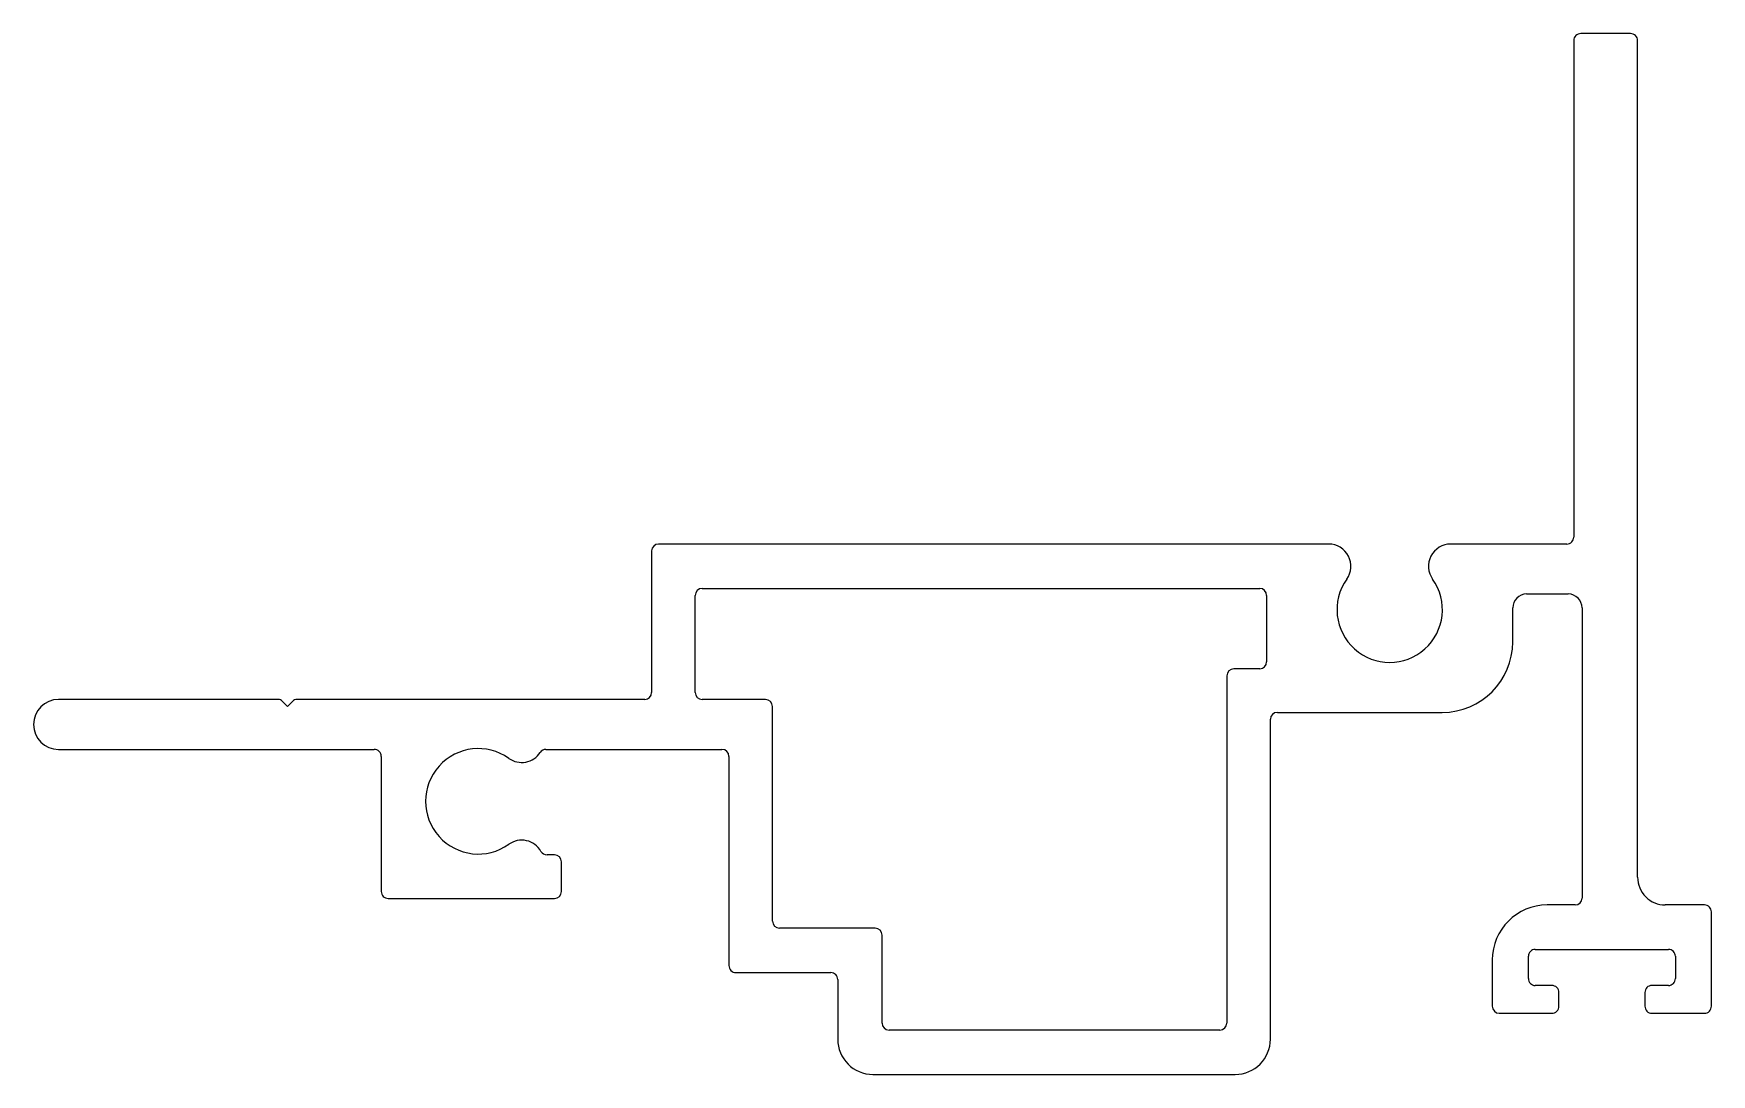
# Model space of a CAD drawing. Header units: inches. Extents: x -34.4 to 26.1, y 0.8 to 38.3.
import ezdxf

# ---------------------------------------------------------------- set-up
doc = ezdxf.new("R2010")
doc.units = ezdxf.units.IN
doc.header["$MEASUREMENT"] = 0
doc.layers.add('BEAD', color=152, linetype='Continuous')

msp = doc.modelspace()

# ---------------------------------------------------------------- linework, layer by layer
at = {"layer": 'BEAD', "color": 5}
for p, q in [((23.143, 38.319), (21.343, 38.319)), ((21.093, 38.069), (21.093, 20.178)), ((23.393, 7.923), (23.393, 38.069)), ((-12.151, 19.678), (-12.151, 14.578)), ((12.257, 19.928), (-11.901, 19.928)), ((20.843, 19.928), (16.657, 19.928)), ((-10.331, 18.328), (9.771, 18.328)), ((-10.581, 14.578), (-10.581, 18.078)), ((10.021, 18.078), (10.021, 15.683)), ((18.893, 16.403), (18.893, 17.628)), ((19.393, 18.128), (20.893, 18.128)), ((21.393, 17.628), (21.393, 7.173)), ((8.587, 15.183), (8.587, 2.668)), ((9.771, 15.433), (8.837, 15.433)), ((-25.613, 14.328), (-33.534, 14.328)), ((-25.279, 14.078), (-25.469, 14.269)), ((-25.088, 14.269), (-25.279, 14.078)), ((-12.401, 14.328), (-24.945, 14.328)), ((-8.045, 14.328), (-10.331, 14.328)), ((-7.795, 6.338), (-7.795, 14.078)), ((10.157, 2.088), (10.157, 13.613)), ((10.407, 13.863), (16.353, 13.863)), ((-33.534, 12.528), (-22.151, 12.528)), ((-21.901, 12.278), (-21.901, 7.408)), ((-15.96, 12.528), (-9.615, 12.528)), ((-9.365, 12.278), (-9.365, 4.738)), ((-15.651, 8.728), (-15.921, 8.728)), ((-15.401, 7.408), (-15.401, 8.478)), ((-21.651, 7.158), (-15.651, 7.158)), ((21.143, 6.923), (20.138, 6.923)), ((25.807, 6.923), (24.393, 6.923)), ((26.057, 3.273), (26.057, 6.673)), ((-4.093, 6.088), (-7.545, 6.088)), ((-3.843, 2.668), (-3.843, 5.838)), ((18.157, 4.942), (18.157, 3.273)), ((19.457, 4.273), (19.457, 5.073)), ((19.707, 5.323), (24.507, 5.323)), ((24.757, 5.073), (24.757, 4.273)), ((-9.115, 4.488), (-5.693, 4.488)), ((-5.443, 4.238), (-5.443, 2.088)), ((20.307, 4.023), (19.707, 4.023)), ((20.557, 3.273), (20.557, 3.773)), ((23.657, 3.773), (23.657, 3.273)), ((24.507, 4.023), (23.907, 4.023)), ((18.407, 3.023), (20.307, 3.023)), ((23.907, 3.023), (25.807, 3.023)), ((8.337, 2.418), (-3.593, 2.418)), ((-4.173, 0.818), (8.887, 0.818))]:
    msp.add_line(p, q, dxfattribs=at)
for centre, radius, start, end in [((21.343, 38.069), 0.25, 89.99996, 180.00004), ((23.143, 38.069), 0.25, 359.99996, 90.00004), ((20.843, 20.178), 0.25, 269.99996, 0.00004), ((-11.901, 19.678), 0.25, 90, 180), ((12.257, 19.128), 0.8, 324.56903, 90.00004), ((16.657, 19.128), 0.8, 89.99996, 215.43097), ((-10.331, 18.078), 0.25, 90, 180), ((9.771, 18.078), 0.25, 0, 90), ((14.457, 17.563), 1.9, 144.56905, 35.43095), ((19.393, 17.628), 0.5, 90, 180), ((20.893, 17.628), 0.5, 360, 90), ((16.353, 16.403), 2.54, 270, 0), ((8.837, 15.183), 0.25, 90, 180), ((9.771, 15.683), 0.25, 270, 0), ((-12.401, 14.578), 0.25, 270, 360), ((-10.331, 14.578), 0.25, 180, 270), ((-33.534, 13.428), 0.9, 90, 270), ((-25.613, 14.125), 0.203, 45, 90), ((-24.945, 14.125), 0.203, 90, 135), ((-8.045, 14.078), 0.25, 0, 90), ((10.407, 13.613), 0.25, 90, 180), ((-22.151, 12.278), 0.25, 359.99996, 90.00004), ((-18.401, 10.658), 1.9, 54.56905, 305.43095), ((-16.836, 12.858), 0.8, 234.56902, 326.46953), ((-15.96, 12.278), 0.25, 90, 146.46953), ((-9.615, 12.278), 0.25, 360, 90), ((-16.836, 8.458), 0.8, 29.81184, 125.43097), ((-15.921, 8.982), 0.254, 209.81184, 270), ((-15.651, 8.478), 0.25, 0, 90), ((24.393, 7.923), 1, 179.99996, 270.00004), ((-21.651, 7.408), 0.25, 179.99996, 270.00004), ((-15.651, 7.408), 0.25, 270, 0), ((20.138, 4.942), 1.981, 90, 180), ((21.143, 7.173), 0.25, 270, 360), ((25.807, 6.673), 0.25, 359.99996, 90.00004), ((-7.545, 6.338), 0.25, 180, 270), ((-4.093, 5.838), 0.25, 0, 90), ((19.707, 5.073), 0.25, 89.99996, 180.00004), ((24.507, 5.073), 0.25, 359.99996, 90.00004), ((-9.115, 4.738), 0.25, 179.99996, 270.00004), ((-5.693, 4.238), 0.25, 359.99996, 90.00004), ((19.707, 4.273), 0.25, 179.99996, 270.00004), ((24.507, 4.273), 0.25, 269.99996, 0.00004), ((20.307, 3.773), 0.25, 359.99996, 90.00004), ((23.907, 3.773), 0.25, 89.99996, 180.00004), ((18.407, 3.273), 0.25, 180, 270), ((20.307, 3.273), 0.25, 269.99996, 0.00004), ((23.907, 3.273), 0.25, 179.99996, 270.00004), ((25.807, 3.273), 0.25, 269.99996, 0.00004), ((-3.593, 2.668), 0.25, 180, 270), ((8.337, 2.668), 0.25, 270, 360), ((-4.173, 2.088), 1.27, 180, 270), ((8.887, 2.088), 1.27, 270, 0)]:
    msp.add_arc(centre, radius, start, end, dxfattribs=at)

doc.saveas('drawing.dxf')
